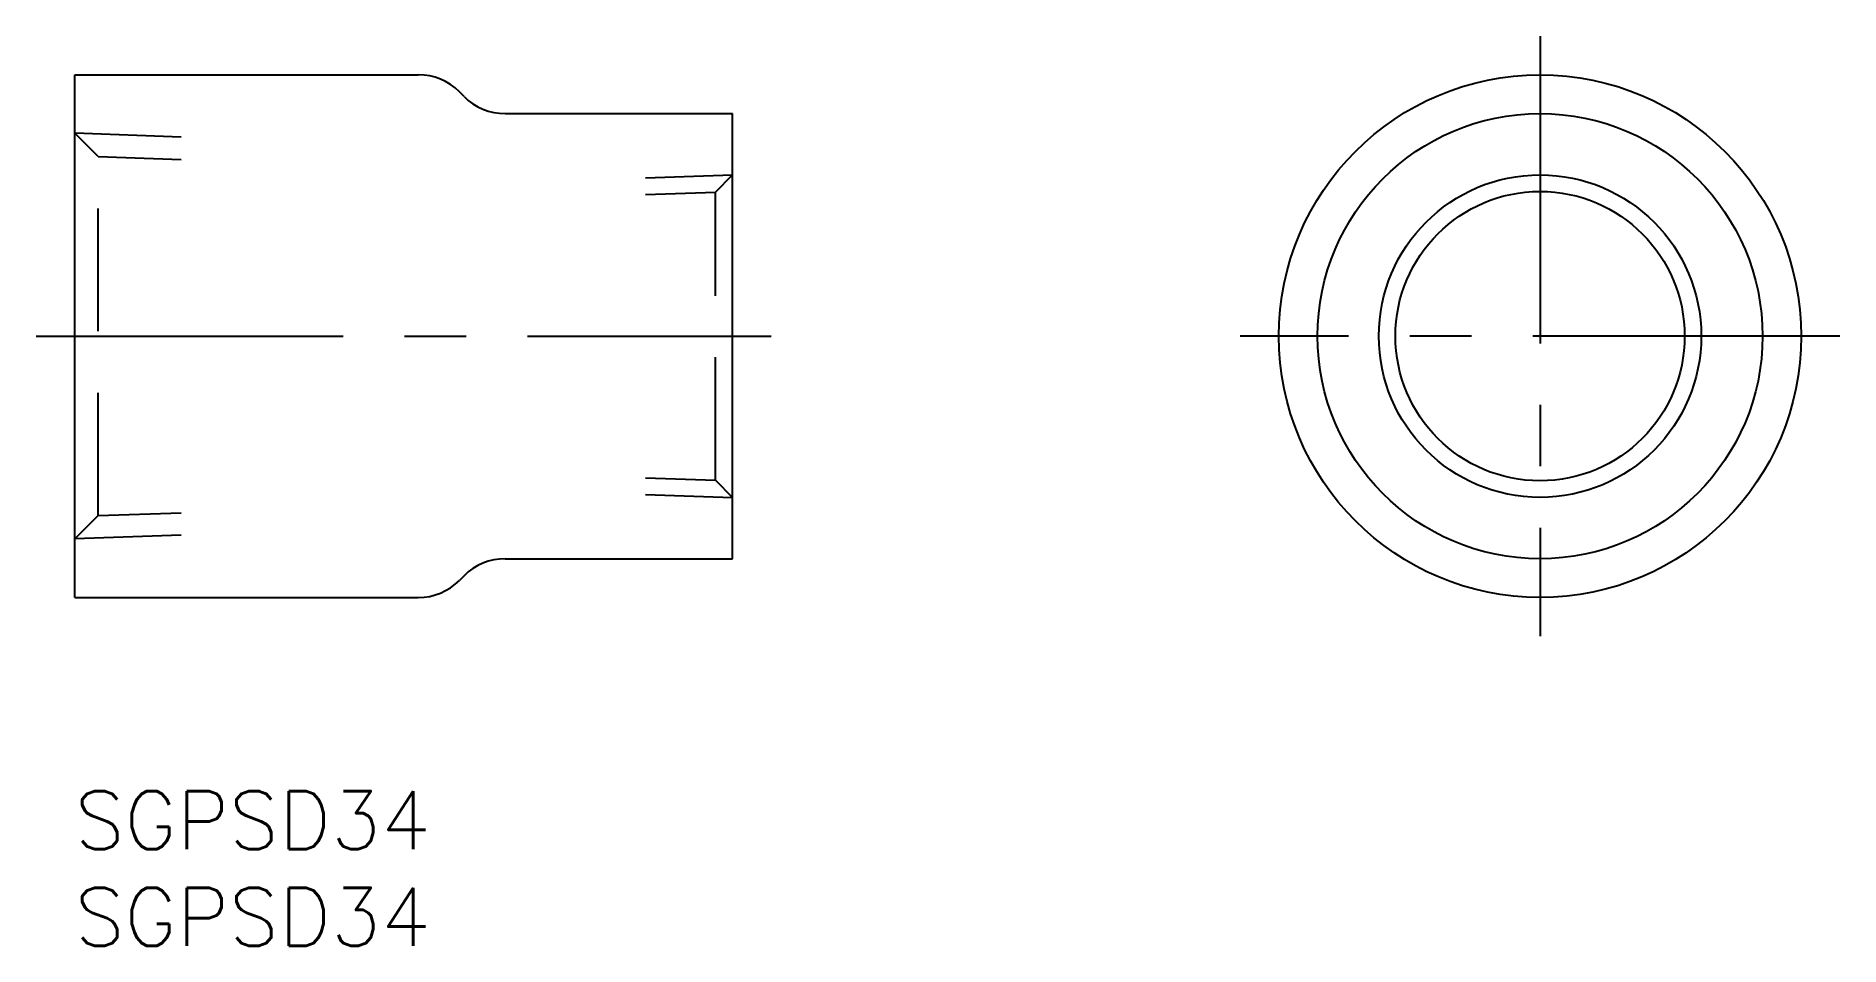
# Model space of a CAD drawing. Extents: x -2 to 91.2, y -8 to 39.
import ezdxf

# ---------------------------------------------------------------- set-up
doc = ezdxf.new("R2010")
doc.units = 0
doc.header["$LTSCALE"] = 0.5
doc.linetypes.add('CENTER', pattern=[50.8, 31.75, -6.35, 6.35, -6.35])
doc.linetypes.add('DASHED', pattern=[19.05, 12.7, -6.35])
for name, color, linetype in [('MSM_CENTER', 1, 'CENTER'), ('MSM_CONTINUOUS', 7, 'CONTINUOUS'), ('MSM_DASHED', 4, 'DASHED'), ('MSM_NARROW', 5, 'CONTINUOUS'), ('MSM_PART_NUMBER', 7, 'CONTINUOUS')]:
    doc.layers.add(name, color=color, linetype=linetype)
doc.styles.get("Standard").update_dxf_attribs({"font": 'txt.shx', "height": 3, "bigfont": 'bigfont.shx'})

# ---------------------------------------------------------------- blocks, each defined once
blk = doc.blocks.new('*U7')
at = {"layer": 'MSM_PART_NUMBER'}
blk.add_text('SGPSD34', height=3, dxfattribs=at).set_placement((0, -3))
blk = doc.blocks.new('*U8')
at = {"layer": 'MSM_PART_NUMBER'}
blk.add_text('SGPSD34', height=3, dxfattribs=at).set_placement((0, -8))

msp = doc.modelspace()

# ---------------------------------------------------------------- linework, layer by layer
at = {"layer": 'MSM_CENTER'}
for p, q in [((75.74, 39), (75.74, 8)), ((-2, 23.5), (36, 23.5)), ((91.24, 23.5), (60.24, 23.5))]:
    msp.add_line(p, q, dxfattribs=at)
at = {"layer": 'MSM_CONTINUOUS'}
for p, q in [((0, 10), (0, 37)), ((0, 37), (17.757, 37)), ((20.121, 35.879), (19.879, 36.121)), ((22.243, 35), (34, 35)), ((34, 12), (34, 35)), ((22.243, 12), (34, 12)), ((20.121, 11.121), (19.879, 10.879)), ((0, 10), (17.757, 10))]:
    msp.add_line(p, q, dxfattribs=at)
for radius in [13.5, 11.5, 7.475]:
    msp.add_circle((75.74, 23.5), radius, dxfattribs=at)
for centre, start, end in [((17.757, 34), 45, 90), ((22.243, 38), 225, 270), ((22.243, 9), 90, 135), ((17.757, 13), 270, 315)]:
    msp.add_arc(centre, 3, start, end, dxfattribs=at)
at = {"layer": 'MSM_DASHED'}
for p, q in [((5.5, 33.785), (0, 33.978)), ((1.204, 32.773), (0, 33.978)), ((1.204, 32.773), (5.5, 32.623)), ((1.204, 14.227), (1.204, 32.773)), ((29.5, 31.674), (34, 31.831)), ((33.113, 30.944), (34, 31.831)), ((29.5, 30.818), (33.113, 30.944)), ((33.113, 16.056), (33.113, 30.944)), ((29.5, 16.182), (33.113, 16.056)), ((33.113, 16.056), (34, 15.169)), ((29.5, 15.326), (34, 15.169)), ((1.204, 14.227), (0, 13.023)), ((1.204, 14.227), (5.5, 14.377)), ((5.5, 13.215), (0, 13.023))]:
    msp.add_line(p, q, dxfattribs=at)
at = {"layer": 'MSM_NARROW'}
msp.add_circle((75.74, 23.5), 8.331, dxfattribs=at)

# ---------------------------------------------------------------- block references
at = {"layer": 'MSM_CONTINUOUS'}
for name in ['*U7', '*U8']:
    msp.add_blockref(name, (0, 0), dxfattribs=at)

doc.saveas('drawing.dxf')
